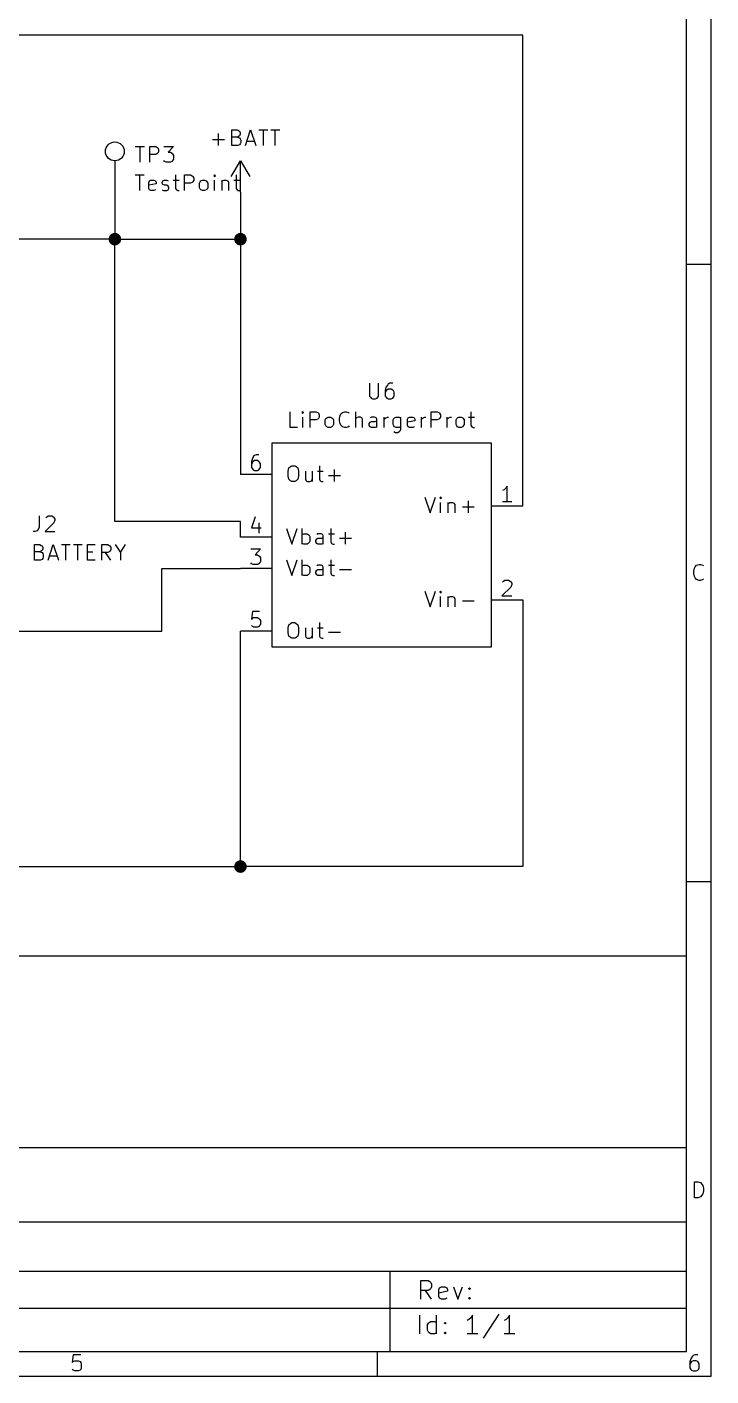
# Model space of a CAD drawing. Extents: x 10 to 287, y -200 to -10.
# Drawn here: x 231.6 to 287, y -200 to -90.8 of the extents above; entities that cross this region are included whole.
import ezdxf

# ---------------------------------------------------------------- set-up
doc = ezdxf.new("R2010")
doc.units = 0
doc.header["$MEASUREMENT"] = 0
for name, color, linetype in [('CYAN2', 4, 'CONTINUOUS'), ('GREEN2', 3, 'CONTINUOUS'), ('RED2', 1, 'CONTINUOUS')]:
    doc.layers.add(name, color=color, linetype=linetype)

msp = doc.modelspace()

# ---------------------------------------------------------------- linework, layer by layer
at = {"layer": 'CYAN2', "linetype": 'CONTINUOUS'}
for p, q in [((247.142, -100.355), (247.142, -99.3902)), ((248.234, -100.355), (248.234, -99.0854)), ((248.234, -99.0854), (248.666, -99.0854)), ((248.666, -99.0854), (248.768, -99.1616)), ((248.768, -99.1616), (248.844, -99.2124)), ((248.844, -99.2124), (248.895, -99.3394)), ((248.895, -99.3394), (248.895, -99.441)), ((249.326, -100.355), (249.733, -99.0854)), ((249.733, -99.0854), (250.165, -100.355)), ((250.419, -99.0854), (251.13, -99.0854)), ((250.774, -100.355), (250.774, -99.0854)), ((251.384, -99.0854), (252.095, -99.0854)), ((251.739, -100.355), (251.739, -99.0854)), ((240.411, -100.432), (241.148, -100.432)), ((240.792, -101.702), (240.792, -100.432)), ((241.579, -101.702), (241.579, -100.432)), ((241.579, -100.432), (242.062, -100.432)), ((242.062, -100.432), (242.164, -100.508)), ((242.722, -100.432), (243.51, -100.432)), ((243.51, -100.432), (243.078, -100.914)), ((246.659, -99.8728), (247.625, -99.8728)), ((248.666, -99.695), (248.234, -99.695)), ((248.717, -100.355), (248.234, -100.355)), ((248.768, -99.6442), (248.666, -99.695)), ((248.666, -99.695), (248.844, -99.7458)), ((248.844, -100.305), (248.717, -100.355)), ((248.844, -99.568), (248.768, -99.6442)), ((248.895, -99.441), (248.844, -99.568)), ((248.844, -99.7458), (248.895, -99.822)), ((248.895, -100.228), (248.844, -100.305)), ((248.895, -99.822), (248.945, -99.9236)), ((248.945, -100.127), (248.895, -100.228)), ((248.945, -99.9236), (248.945, -100.127)), ((249.428, -99.9998), (250.038, -99.9998)), ((242.062, -101.092), (241.579, -101.092)), ((242.164, -101.041), (242.062, -101.092)), ((242.164, -100.508), (242.24, -100.559)), ((242.24, -100.99), (242.164, -101.041)), ((242.24, -100.559), (242.291, -100.686)), ((242.291, -100.863), (242.24, -100.99)), ((242.291, -100.686), (242.291, -100.863)), ((242.773, -101.651), (242.722, -101.575)), ((243.078, -100.914), (243.256, -100.914)), ((243.256, -100.914), (243.383, -100.99)), ((243.383, -100.99), (243.434, -101.041)), ((243.434, -101.575), (243.383, -101.651)), ((243.434, -101.041), (243.51, -101.168)), ((243.51, -101.473), (243.434, -101.575)), ((243.51, -101.168), (243.51, -101.473)), ((242.9, -101.702), (242.773, -101.651)), ((243.256, -101.702), (242.9, -101.702)), ((243.383, -101.651), (243.256, -101.702)), ((240.411, -102.743), (241.122, -102.743)), ((240.767, -104.013), (240.767, -102.743)), ((241.503, -103.353), (241.554, -103.226)), ((241.503, -103.835), (241.503, -103.353)), ((242.113, -103.48), (241.503, -103.581)), ((241.554, -103.226), (241.681, -103.175)), ((241.681, -103.175), (241.91, -103.175)), ((241.91, -103.175), (242.037, -103.226)), ((242.037, -103.226), (242.113, -103.353)), ((242.113, -103.353), (242.113, -103.48)), ((242.595, -103.353), (242.646, -103.226)), ((242.595, -103.403), (242.595, -103.353)), ((242.646, -103.53), (242.595, -103.403)), ((242.646, -103.226), (242.773, -103.175)), ((242.773, -103.581), (242.646, -103.53)), ((242.773, -103.175), (242.951, -103.175)), ((242.951, -103.581), (242.773, -103.581)), ((242.951, -103.175), (243.078, -103.226)), ((243.078, -103.657), (242.951, -103.581)), ((243.129, -103.784), (243.078, -103.657)), ((243.484, -103.175), (243.967, -103.175)), ((243.662, -102.743), (243.662, -103.835)), ((244.399, -104.013), (244.399, -102.743)), ((244.399, -102.743), (244.881, -102.743)), ((244.881, -103.403), (244.399, -103.403)), ((244.881, -102.743), (245.008, -102.819)), ((245.008, -103.353), (244.881, -103.403)), ((245.008, -102.819), (245.059, -102.87)), ((245.059, -103.302), (245.008, -103.353)), ((245.059, -102.87), (245.135, -102.997)), ((245.135, -103.175), (245.059, -103.302)), ((245.135, -102.997), (245.135, -103.175)), ((245.618, -103.403), (245.669, -103.302)), ((245.618, -103.784), (245.618, -103.403)), ((245.669, -103.302), (245.72, -103.226)), ((245.72, -103.226), (245.847, -103.175)), ((245.847, -103.175), (246.024, -103.175)), ((246.024, -103.175), (246.151, -103.226)), ((246.151, -103.226), (246.202, -103.302)), ((246.202, -103.302), (246.278, -103.403)), ((246.278, -103.403), (246.278, -103.784)), ((246.812, -102.743), (246.761, -102.819)), ((246.761, -102.819), (246.812, -102.87)), ((246.888, -102.819), (246.812, -102.743)), ((246.812, -102.743), (246.812, -102.87)), ((246.812, -102.87), (246.888, -102.819)), ((246.812, -104.013), (246.812, -103.175)), ((247.421, -103.175), (247.421, -104.013)), ((247.421, -103.302), (247.472, -103.226)), ((247.472, -103.226), (247.599, -103.175)), ((247.599, -103.175), (247.777, -103.175)), ((247.777, -103.175), (247.904, -103.226)), ((247.904, -103.226), (247.955, -103.353)), ((247.955, -103.353), (247.955, -104.013)), ((248.387, -103.175), (248.869, -103.175)), ((248.564, -102.743), (248.564, -103.835)), ((241.554, -103.962), (241.503, -103.835)), ((241.681, -104.013), (241.554, -103.962)), ((241.91, -104.013), (241.681, -104.013)), ((242.037, -103.962), (241.91, -104.013)), ((242.595, -103.962), (242.697, -104.013)), ((242.697, -104.013), (242.951, -104.013)), ((242.951, -104.013), (243.078, -103.962)), ((243.078, -103.962), (243.129, -103.835)), ((243.129, -103.835), (243.129, -103.784)), ((243.662, -103.835), (243.738, -103.962)), ((243.738, -103.962), (243.865, -104.013)), ((243.865, -104.013), (243.967, -104.013)), ((245.669, -103.886), (245.618, -103.784)), ((245.72, -103.962), (245.669, -103.886)), ((245.847, -104.013), (245.72, -103.962)), ((246.024, -104.013), (245.847, -104.013)), ((246.151, -103.962), (246.024, -104.013)), ((246.202, -103.886), (246.151, -103.962)), ((246.278, -103.784), (246.202, -103.886)), ((248.564, -103.835), (248.641, -103.962)), ((248.641, -103.962), (248.742, -104.013)), ((248.742, -104.013), (248.869, -104.013)), ((259.359, -119.609), (259.359, -120.65)), ((260.096, -120.65), (260.096, -119.609)), ((260.706, -119.913), (260.629, -120.167)), ((260.833, -119.736), (260.706, -119.913)), ((260.883, -120.091), (260.756, -120.167)), ((260.883, -119.685), (260.833, -119.736)), ((261.01, -119.609), (260.883, -119.685)), ((261.112, -120.091), (260.883, -120.091)), ((261.239, -119.609), (261.01, -119.609)), ((261.239, -120.167), (261.112, -120.091)), ((259.359, -120.65), (259.436, -120.752)), ((259.436, -120.752), (259.486, -120.828)), ((259.486, -120.828), (259.613, -120.879)), ((259.613, -120.879), (259.842, -120.879)), ((259.842, -120.879), (259.969, -120.828)), ((259.969, -120.828), (260.045, -120.752)), ((260.045, -120.752), (260.096, -120.65)), ((260.629, -120.167), (260.629, -120.65)), ((260.706, -120.218), (260.629, -120.345)), ((260.629, -120.65), (260.706, -120.752)), ((260.756, -120.167), (260.706, -120.218)), ((260.706, -120.752), (260.756, -120.828)), ((260.756, -120.828), (260.883, -120.879)), ((260.883, -120.879), (261.112, -120.879)), ((261.112, -120.879), (261.239, -120.828)), ((261.315, -120.218), (261.239, -120.167)), ((261.239, -120.828), (261.315, -120.752)), ((261.366, -120.345), (261.315, -120.218)), ((261.315, -120.752), (261.366, -120.65)), ((261.366, -120.65), (261.366, -120.345)), ((252.933, -123.19), (252.933, -121.92)), ((253.975, -121.92), (253.898, -121.996)), ((253.898, -121.996), (253.975, -122.047)), ((254.025, -121.996), (253.975, -121.92)), ((253.975, -121.92), (253.975, -122.047)), ((253.975, -122.047), (254.025, -121.996)), ((254.559, -123.19), (254.559, -121.92)), ((254.559, -121.92), (255.041, -121.92)), ((255.041, -121.92), (255.168, -121.996)), ((255.168, -121.996), (255.245, -122.047)), ((255.245, -122.047), (255.295, -122.174)), ((255.295, -122.174), (255.295, -122.352)), ((256.921, -122.479), (256.997, -122.225)), ((256.997, -122.225), (257.048, -122.098)), ((257.048, -122.098), (257.175, -121.996)), ((257.175, -121.996), (257.353, -121.92)), ((257.353, -121.92), (257.48, -121.92)), ((257.48, -121.92), (257.658, -121.996)), ((257.658, -121.996), (257.708, -122.047)), ((258.267, -123.19), (258.267, -121.92)), ((264.363, -123.19), (264.363, -121.92)), ((264.363, -121.92), (264.846, -121.92)), ((264.846, -121.92), (264.973, -121.996)), ((264.973, -121.996), (265.024, -122.047)), ((265.024, -122.047), (265.1, -122.174)), ((265.1, -122.174), (265.1, -122.352)), ((267.564, -121.92), (267.564, -123.012)), ((253.543, -123.19), (252.933, -123.19)), ((253.975, -123.19), (253.975, -122.352)), ((255.041, -122.58), (254.559, -122.58)), ((255.168, -122.53), (255.041, -122.58)), ((255.245, -122.479), (255.168, -122.53)), ((255.295, -122.352), (255.245, -122.479)), ((255.778, -122.58), (255.829, -122.479)), ((255.778, -122.961), (255.778, -122.58)), ((255.829, -123.063), (255.778, -122.961)), ((255.829, -122.479), (255.905, -122.403)), ((255.905, -123.139), (255.829, -123.063)), ((255.905, -122.403), (256.007, -122.352)), ((256.007, -123.19), (255.905, -123.139)), ((256.007, -122.352), (256.21, -122.352)), ((256.21, -123.19), (256.007, -123.19)), ((256.21, -122.352), (256.311, -122.403)), ((256.311, -123.139), (256.21, -123.19)), ((256.311, -122.403), (256.388, -122.479)), ((256.388, -123.063), (256.311, -123.139)), ((256.388, -122.479), (256.438, -122.58)), ((256.438, -122.961), (256.388, -123.063)), ((256.438, -122.58), (256.438, -122.961)), ((256.921, -122.657), (256.921, -122.479)), ((256.997, -122.885), (256.921, -122.657)), ((257.048, -123.012), (256.997, -122.885)), ((257.175, -123.139), (257.048, -123.012)), ((257.353, -123.19), (257.175, -123.139)), ((257.48, -123.19), (257.353, -123.19)), ((257.658, -123.139), (257.48, -123.19)), ((257.708, -123.063), (257.658, -123.139)), ((258.318, -122.403), (258.267, -122.479)), ((258.445, -122.352), (258.318, -122.403)), ((258.623, -122.352), (258.445, -122.352)), ((258.75, -122.403), (258.623, -122.352)), ((258.801, -122.53), (258.75, -122.403)), ((258.801, -123.19), (258.801, -122.53)), ((259.334, -122.885), (259.41, -122.758)), ((259.334, -123.012), (259.334, -122.885)), ((259.41, -123.139), (259.334, -123.012)), ((259.537, -122.352), (259.41, -122.403)), ((259.41, -122.758), (259.537, -122.707)), ((259.537, -123.19), (259.41, -123.139)), ((259.766, -122.352), (259.537, -122.352)), ((259.537, -122.707), (259.817, -122.707)), ((259.817, -123.19), (259.537, -123.19)), ((259.893, -122.403), (259.766, -122.352)), ((259.817, -122.707), (259.944, -122.657)), ((259.944, -123.139), (259.817, -123.19)), ((259.944, -122.53), (259.893, -122.403)), ((259.944, -123.19), (259.944, -122.53)), ((260.553, -123.19), (260.553, -122.352)), ((260.553, -122.58), (260.604, -122.479)), ((260.604, -122.479), (260.68, -122.403)), ((260.68, -122.403), (260.807, -122.352)), ((260.807, -122.352), (260.909, -122.352)), ((261.29, -122.58), (261.341, -122.479)), ((261.29, -122.961), (261.29, -122.58)), ((261.341, -123.063), (261.29, -122.961)), ((261.341, -122.479), (261.391, -122.403)), ((261.391, -123.139), (261.341, -123.063)), ((261.391, -122.403), (261.518, -122.352)), ((261.518, -123.19), (261.391, -123.139)), ((261.518, -122.352), (261.772, -122.352)), ((261.772, -123.19), (261.518, -123.19)), ((261.772, -122.352), (261.874, -122.403)), ((261.874, -123.139), (261.772, -123.19)), ((261.874, -123.368), (261.823, -123.495)), ((261.874, -122.352), (261.874, -123.368)), ((262.433, -122.53), (262.484, -122.403)), ((262.433, -123.012), (262.433, -122.53)), ((263.042, -122.657), (262.433, -122.758)), ((262.484, -123.139), (262.433, -123.012)), ((262.484, -122.403), (262.611, -122.352)), ((262.611, -123.19), (262.484, -123.139)), ((262.611, -122.352), (262.865, -122.352)), ((262.865, -123.19), (262.611, -123.19)), ((262.865, -122.352), (262.966, -122.403)), ((262.966, -123.139), (262.865, -123.19)), ((262.966, -122.403), (263.042, -122.53)), ((263.042, -122.53), (263.042, -122.657)), ((263.576, -123.19), (263.576, -122.352)), ((263.576, -122.58), (263.627, -122.479)), ((263.627, -122.479), (263.703, -122.403)), ((263.703, -122.403), (263.83, -122.352)), ((263.83, -122.352), (263.931, -122.352)), ((264.846, -122.58), (264.363, -122.58)), ((264.973, -122.53), (264.846, -122.58)), ((265.024, -122.479), (264.973, -122.53)), ((265.1, -122.352), (265.024, -122.479)), ((265.633, -123.19), (265.633, -122.352)), ((265.633, -122.58), (265.684, -122.479)), ((265.684, -122.479), (265.76, -122.403)), ((265.76, -122.403), (265.887, -122.352)), ((265.887, -122.352), (265.989, -122.352)), ((266.37, -122.58), (266.421, -122.479)), ((266.37, -122.961), (266.37, -122.58)), ((266.421, -123.063), (266.37, -122.961)), ((266.421, -122.479), (266.471, -122.403)), ((266.471, -123.139), (266.421, -123.063)), ((266.471, -122.403), (266.598, -122.352)), ((266.598, -123.19), (266.471, -123.139)), ((266.598, -122.352), (266.776, -122.352)), ((266.776, -123.19), (266.598, -123.19)), ((266.776, -122.352), (266.903, -122.403)), ((266.903, -123.139), (266.776, -123.19)), ((266.903, -122.403), (266.954, -122.479)), ((266.954, -123.063), (266.903, -123.139)), ((266.954, -122.479), (267.03, -122.58)), ((267.03, -122.961), (266.954, -123.063)), ((267.03, -122.58), (267.03, -122.961)), ((267.386, -122.352), (267.868, -122.352)), ((267.564, -123.012), (267.64, -123.139)), ((267.64, -123.139), (267.741, -123.19)), ((267.741, -123.19), (267.868, -123.19)), ((261.468, -123.622), (261.341, -123.546)), ((261.645, -123.622), (261.468, -123.622)), ((261.772, -123.546), (261.645, -123.622)), ((261.823, -123.495), (261.772, -123.546)), ((252.781, -126.721), (252.832, -126.467)), ((252.832, -126.467), (252.959, -126.365)), ((252.959, -126.365), (253.086, -126.289)), ((253.086, -126.289), (253.314, -126.289)), ((253.314, -126.289), (253.441, -126.365)), ((253.441, -126.365), (253.568, -126.467)), ((253.568, -126.467), (253.619, -126.721)), ((255.321, -126.289), (255.321, -127.381)), ((256.54, -127.559), (256.54, -126.594)), ((252.781, -127.127), (252.781, -126.721)), ((252.832, -127.381), (252.781, -127.127)), ((252.959, -127.508), (252.832, -127.381)), ((253.086, -127.559), (252.959, -127.508)), ((253.314, -127.559), (253.086, -127.559)), ((253.441, -127.508), (253.314, -127.559)), ((253.568, -127.381), (253.441, -127.508)), ((253.619, -127.127), (253.568, -127.381)), ((253.619, -126.721), (253.619, -127.127)), ((254.178, -126.721), (254.178, -127.381)), ((254.178, -127.381), (254.229, -127.508)), ((254.229, -127.508), (254.356, -127.559)), ((254.356, -127.559), (254.533, -127.559)), ((254.533, -127.559), (254.66, -127.508)), ((254.66, -127.508), (254.711, -127.432)), ((254.711, -126.721), (254.711, -127.559)), ((255.143, -126.721), (255.626, -126.721)), ((255.321, -127.381), (255.372, -127.508)), ((255.372, -127.508), (255.499, -127.559)), ((255.499, -127.559), (255.626, -127.559)), ((256.057, -127.076), (257.023, -127.076)), ((263.83, -128.829), (264.262, -130.099)), ((264.262, -130.099), (264.693, -128.829)), ((265.1, -128.829), (265.049, -128.905)), ((265.176, -128.905), (265.1, -128.829)), ((265.1, -128.829), (265.1, -128.956)), ((265.049, -128.905), (265.1, -128.956)), ((265.1, -128.956), (265.176, -128.905)), ((265.1, -130.099), (265.1, -129.261)), ((265.709, -129.261), (265.709, -130.099)), ((265.709, -129.388), (265.786, -129.311)), ((265.786, -129.311), (265.887, -129.261)), ((265.887, -129.261), (266.09, -129.261)), ((266.09, -129.261), (266.192, -129.311)), ((266.192, -129.311), (266.268, -129.438)), ((266.268, -129.438), (266.268, -130.099)), ((266.878, -129.616), (267.843, -129.616)), ((267.36, -130.099), (267.36, -129.134)), ((232.639, -130.353), (232.639, -131.267)), ((233.832, -130.912), (233.121, -131.623)), ((233.172, -130.48), (233.248, -130.429)), ((233.248, -130.429), (233.35, -130.353)), ((233.35, -130.353), (233.655, -130.353)), ((233.655, -130.353), (233.782, -130.429)), ((233.782, -130.429), (233.832, -130.48)), ((233.832, -130.48), (233.909, -130.607)), ((233.909, -130.708), (233.832, -130.912)), ((233.909, -130.607), (233.909, -130.708)), ((232.283, -131.623), (232.156, -131.623)), ((232.461, -131.572), (232.283, -131.623)), ((232.562, -131.445), (232.461, -131.572)), ((232.639, -131.267), (232.562, -131.445)), ((233.121, -131.623), (233.909, -131.623)), ((252.654, -131.369), (253.086, -132.639)), ((253.086, -132.639), (253.517, -131.369)), ((253.924, -132.639), (253.924, -131.369)), ((253.924, -131.851), (254.051, -131.801)), ((254.051, -131.801), (254.305, -131.801)), ((254.305, -131.801), (254.406, -131.851)), ((254.406, -131.851), (254.483, -131.928)), ((254.483, -131.928), (254.533, -132.029)), ((254.533, -132.029), (254.533, -132.41)), ((255.194, -131.801), (255.092, -131.851)), ((255.092, -132.207), (255.194, -132.156)), ((255.448, -131.801), (255.194, -131.801)), ((255.194, -132.156), (255.499, -132.156)), ((255.575, -131.851), (255.448, -131.801)), ((255.499, -132.156), (255.626, -132.105)), ((255.626, -131.978), (255.575, -131.851)), ((255.626, -132.639), (255.626, -131.978)), ((256.057, -131.801), (256.54, -131.801)), ((256.235, -131.369), (256.235, -132.461)), ((256.946, -132.156), (257.912, -132.156)), ((257.429, -132.639), (257.429, -131.674)), ((232.258, -133.934), (232.258, -132.664)), ((232.258, -132.664), (232.689, -132.664)), ((232.689, -132.664), (232.791, -132.74)), ((232.791, -133.223), (232.689, -133.274)), ((232.791, -132.74), (232.867, -132.791)), ((232.867, -133.147), (232.791, -133.223)), ((232.867, -132.791), (232.918, -132.918)), ((232.918, -133.02), (232.867, -133.147)), ((232.918, -132.918), (232.918, -133.02)), ((233.35, -133.934), (233.756, -132.664)), ((233.756, -132.664), (234.188, -133.934)), ((234.442, -132.664), (235.153, -132.664)), ((234.798, -133.934), (234.798, -132.664)), ((235.407, -132.664), (236.118, -132.664)), ((235.763, -133.934), (235.763, -132.664)), ((236.55, -133.934), (236.55, -132.664)), ((236.55, -132.664), (237.16, -132.664)), ((237.693, -133.934), (237.693, -132.664)), ((237.693, -132.664), (238.176, -132.664)), ((238.176, -132.664), (238.303, -132.74)), ((238.303, -132.74), (238.354, -132.791)), ((238.354, -133.223), (238.303, -133.274)), ((238.354, -132.791), (238.43, -132.918)), ((238.43, -133.096), (238.354, -133.223)), ((238.43, -132.918), (238.43, -133.096)), ((238.785, -132.664), (239.217, -133.325)), ((239.217, -133.325), (239.624, -132.664)), ((254.051, -132.639), (253.924, -132.588)), ((254.305, -132.639), (254.051, -132.639)), ((254.406, -132.588), (254.305, -132.639)), ((254.483, -132.512), (254.406, -132.588)), ((254.533, -132.41), (254.483, -132.512)), ((255.016, -132.334), (255.092, -132.207)), ((255.016, -132.461), (255.016, -132.334)), ((255.092, -132.588), (255.016, -132.461)), ((255.194, -132.639), (255.092, -132.588)), ((255.499, -132.639), (255.194, -132.639)), ((255.626, -132.588), (255.499, -132.639)), ((256.235, -132.461), (256.286, -132.588)), ((256.286, -132.588), (256.413, -132.639)), ((256.413, -132.639), (256.54, -132.639)), ((232.689, -133.274), (232.258, -133.274)), ((232.74, -133.934), (232.258, -133.934)), ((232.689, -133.274), (232.867, -133.325)), ((232.867, -133.883), (232.74, -133.934)), ((232.867, -133.325), (232.918, -133.401)), ((232.918, -133.807), (232.867, -133.883)), ((232.918, -133.401), (232.969, -133.502)), ((232.969, -133.706), (232.918, -133.807)), ((232.969, -133.502), (232.969, -133.706)), ((233.451, -133.579), (234.061, -133.579)), ((236.55, -133.274), (236.982, -133.274)), ((237.16, -133.934), (236.55, -133.934)), ((238.176, -133.325), (237.693, -133.325)), ((238.43, -133.934), (237.998, -133.325)), ((238.303, -133.274), (238.176, -133.325)), ((239.217, -133.325), (239.217, -133.934)), ((252.654, -133.909), (253.086, -135.179)), ((253.086, -135.179), (253.517, -133.909)), ((253.924, -135.179), (253.924, -133.909)), ((253.924, -134.391), (254.051, -134.341)), ((254.051, -134.341), (254.305, -134.341)), ((254.305, -134.341), (254.406, -134.391)), ((255.194, -134.341), (255.092, -134.391)), ((255.448, -134.341), (255.194, -134.341)), ((255.575, -134.391), (255.448, -134.341)), ((256.057, -134.341), (256.54, -134.341)), ((256.235, -133.909), (256.235, -135.001)), ((254.051, -135.179), (253.924, -135.128)), ((254.305, -135.179), (254.051, -135.179)), ((254.406, -135.128), (254.305, -135.179)), ((254.406, -134.391), (254.483, -134.468)), ((254.483, -135.052), (254.406, -135.128)), ((254.483, -134.468), (254.533, -134.569)), ((254.533, -134.95), (254.483, -135.052)), ((254.533, -134.569), (254.533, -134.95)), ((255.016, -134.874), (255.092, -134.747)), ((255.016, -135.001), (255.016, -134.874)), ((255.092, -135.128), (255.016, -135.001)), ((255.092, -134.747), (255.194, -134.696)), ((255.194, -135.179), (255.092, -135.128)), ((255.194, -134.696), (255.499, -134.696)), ((255.499, -135.179), (255.194, -135.179)), ((255.499, -134.696), (255.626, -134.645)), ((255.626, -135.128), (255.499, -135.179)), ((255.626, -134.518), (255.575, -134.391)), ((255.626, -135.179), (255.626, -134.518)), ((256.235, -135.001), (256.286, -135.128)), ((256.286, -135.128), (256.413, -135.179)), ((256.413, -135.179), (256.54, -135.179)), ((256.946, -134.696), (257.912, -134.696)), ((263.83, -136.449), (264.262, -137.719)), ((264.262, -137.719), (264.693, -136.449)), ((265.1, -136.449), (265.049, -136.525)), ((265.049, -136.525), (265.1, -136.576)), ((265.176, -136.525), (265.1, -136.449)), ((265.1, -136.449), (265.1, -136.576)), ((265.1, -136.576), (265.176, -136.525)), ((265.1, -137.719), (265.1, -136.881)), ((265.709, -136.881), (265.709, -137.719)), ((265.709, -137.008), (265.786, -136.931)), ((265.786, -136.931), (265.887, -136.881)), ((265.887, -136.881), (266.09, -136.881)), ((266.09, -136.881), (266.192, -136.931)), ((266.192, -136.931), (266.268, -137.058)), ((266.268, -137.058), (266.268, -137.719)), ((266.878, -137.236), (267.843, -137.236)), ((252.781, -139.421), (252.832, -139.167)), ((252.781, -139.827), (252.781, -139.421)), ((252.832, -139.167), (252.959, -139.065)), ((252.959, -139.065), (253.086, -138.989)), ((253.086, -138.989), (253.314, -138.989)), ((253.314, -138.989), (253.441, -139.065)), ((253.441, -139.065), (253.568, -139.167)), ((253.568, -139.167), (253.619, -139.421)), ((253.619, -139.421), (253.619, -139.827)), ((254.178, -139.421), (254.178, -140.081)), ((254.711, -139.421), (254.711, -140.259)), ((255.143, -139.421), (255.626, -139.421)), ((255.321, -138.989), (255.321, -140.081)), ((256.057, -139.776), (257.023, -139.776)), ((252.832, -140.081), (252.781, -139.827)), ((252.959, -140.208), (252.832, -140.081)), ((253.086, -140.259), (252.959, -140.208)), ((253.314, -140.259), (253.086, -140.259)), ((253.441, -140.208), (253.314, -140.259)), ((253.568, -140.081), (253.441, -140.208)), ((253.619, -139.827), (253.568, -140.081)), ((254.178, -140.081), (254.229, -140.208)), ((254.229, -140.208), (254.356, -140.259)), ((254.356, -140.259), (254.533, -140.259)), ((254.533, -140.259), (254.66, -140.208)), ((254.66, -140.208), (254.711, -140.132)), ((255.321, -140.081), (255.372, -140.208)), ((255.372, -140.208), (255.499, -140.259)), ((255.499, -140.259), (255.626, -140.259))]:
    msp.add_line(p, q, dxfattribs=at)
at = {"layer": 'GREEN2', "linetype": 'CONTINUOUS'}
for p, q in [((271.78, -91.44), (120.65, -91.44)), ((271.78, -129.54), (271.78, -91.44)), ((238.76, -104.14), (238.76, -107.95)), ((248.92, -104.14), (248.92, -107.95)), ((238.76, -107.95), (224.79, -107.95)), ((238.76, -130.81), (238.76, -107.95)), ((238.76, -107.95), (248.92, -107.95)), ((248.92, -107.95), (248.92, -127)), ((248.92, -130.81), (238.76, -130.81)), ((248.92, -132.08), (248.92, -130.81)), ((242.57, -139.7), (242.57, -134.62)), ((242.57, -134.62), (248.92, -134.62)), ((271.78, -137.16), (271.78, -158.75)), ((224.79, -139.7), (242.57, -139.7)), ((248.92, -158.75), (248.92, -139.7)), ((203.2, -158.75), (248.92, -158.75)), ((271.78, -158.75), (248.92, -158.75))]:
    msp.add_line(p, q, dxfattribs=at)
at = {"layer": 'GREEN2', "const_width": 0.508}
for points in [[(238.506, -107.95, 1), (239.014, -107.95, 1)], [(248.666, -107.95, 1), (249.174, -107.95, 1)], [(248.666, -158.75, 1), (249.174, -158.75, 1)]]:
    msp.add_lwpolyline(points, format="xyb", close=True, dxfattribs=at)
at = {"layer": 'RED2', "linetype": 'CONTINUOUS'}
for p, q in [((286.995, -200), (286.995, -10.0076)), ((285.013, -198.018), (285.013, -11.9888)), ((238.76, -101.6), (238.76, -104.14)), ((248.158, -102.87), (248.92, -101.6)), ((248.92, -104.14), (248.92, -101.6)), ((248.92, -101.6), (249.682, -102.87)), ((286.995, -110.007), (285.013, -110.007)), ((251.46, -124.46), (251.46, -140.97)), ((269.24, -124.46), (251.46, -124.46)), ((269.24, -140.97), (269.24, -124.46)), ((249.987, -125.527), (249.885, -125.705)), ((250.063, -125.476), (249.987, -125.527)), ((250.19, -125.4), (250.063, -125.476)), ((250.419, -125.4), (250.19, -125.4)), ((249.885, -125.705), (249.809, -125.959)), ((249.809, -125.959), (249.809, -126.441)), ((249.885, -126.009), (249.809, -126.136)), ((249.809, -126.441), (249.885, -126.543)), ((249.936, -125.959), (249.885, -126.009)), ((249.885, -126.543), (249.936, -126.619)), ((250.063, -125.882), (249.936, -125.959)), ((249.936, -126.619), (250.063, -126.67)), ((250.292, -125.882), (250.063, -125.882)), ((250.063, -126.67), (250.292, -126.67)), ((250.419, -125.959), (250.292, -125.882)), ((250.292, -126.67), (250.419, -126.619)), ((250.469, -126.009), (250.419, -125.959)), ((250.419, -126.619), (250.469, -126.543)), ((250.546, -126.136), (250.469, -126.009)), ((250.469, -126.543), (250.546, -126.441)), ((250.546, -126.441), (250.546, -126.136)), ((251.46, -127), (248.92, -127)), ((270.256, -128.245), (270.129, -128.295)), ((270.383, -128.118), (270.256, -128.245)), ((270.51, -127.94), (270.383, -128.118)), ((270.51, -129.21), (270.51, -127.94)), ((269.24, -129.54), (271.78, -129.54)), ((270.866, -129.21), (270.129, -129.21)), ((250.114, -130.429), (249.809, -131.318)), ((250.419, -130.912), (250.419, -131.75)), ((251.46, -132.08), (248.92, -132.08)), ((249.809, -131.318), (250.596, -131.318)), ((249.758, -133.02), (250.546, -133.02)), ((250.546, -133.02), (250.114, -133.502)), ((249.809, -134.239), (249.758, -134.163)), ((249.936, -134.29), (249.809, -134.239)), ((250.292, -134.29), (249.936, -134.29)), ((250.114, -133.502), (250.292, -133.502)), ((250.292, -133.502), (250.419, -133.579)), ((250.419, -134.239), (250.292, -134.29)), ((250.419, -133.579), (250.469, -133.629)), ((250.469, -134.163), (250.419, -134.239)), ((250.469, -133.629), (250.546, -133.756)), ((250.546, -134.061), (250.469, -134.163)), ((250.546, -133.756), (250.546, -134.061)), ((285.725, -134.468), (285.826, -134.341)), ((285.826, -134.341), (286.029, -134.29)), ((286.029, -134.29), (286.156, -134.29)), ((286.156, -134.29), (286.334, -134.341)), ((286.334, -134.341), (286.385, -134.391)), ((251.46, -134.62), (248.92, -134.62)), ((285.598, -134.823), (285.648, -134.595)), ((285.598, -135.026), (285.598, -134.823)), ((285.648, -135.255), (285.598, -135.026)), ((285.648, -134.595), (285.725, -134.468)), ((285.725, -135.382), (285.648, -135.255)), ((285.826, -135.509), (285.725, -135.382)), ((270.789, -136.119), (270.078, -136.83)), ((270.129, -135.687), (270.205, -135.636)), ((270.205, -135.636), (270.307, -135.56)), ((270.307, -135.56), (270.612, -135.56)), ((270.612, -135.56), (270.739, -135.636)), ((270.739, -135.636), (270.789, -135.687)), ((270.789, -135.687), (270.866, -135.814)), ((270.866, -135.915), (270.789, -136.119)), ((270.866, -135.814), (270.866, -135.915)), ((286.029, -135.585), (285.826, -135.509)), ((286.156, -135.585), (286.029, -135.585)), ((286.334, -135.509), (286.156, -135.585)), ((286.385, -135.458), (286.334, -135.509)), ((269.24, -137.16), (271.78, -137.16)), ((270.078, -136.83), (270.866, -136.83)), ((249.885, -138.1), (249.809, -138.709)), ((249.809, -138.709), (249.885, -138.659)), ((250.469, -138.1), (249.885, -138.1)), ((249.885, -138.659), (249.987, -138.582)), ((249.987, -138.582), (250.292, -138.582)), ((250.292, -138.582), (250.419, -138.659)), ((250.419, -138.659), (250.469, -138.709)), ((250.469, -138.709), (250.546, -138.836)), ((251.46, -139.7), (248.92, -139.7)), ((249.885, -139.319), (249.809, -139.243)), ((249.987, -139.37), (249.885, -139.319)), ((250.292, -139.37), (249.987, -139.37)), ((250.419, -139.319), (250.292, -139.37)), ((250.469, -139.243), (250.419, -139.319)), ((250.546, -139.141), (250.469, -139.243)), ((250.546, -138.836), (250.546, -139.141)), ((251.46, -140.97), (269.24, -140.97)), ((286.995, -159.995), (285.013, -159.995)), ((285.013, -166.014), (177.013, -166.014)), ((285.013, -198.018), (285.013, -166.014)), ((177.013, -181.508), (285.013, -181.508)), ((285.648, -185.572), (285.648, -184.277)), ((285.648, -184.277), (285.953, -184.277)), ((285.953, -184.277), (286.156, -184.328)), ((286.156, -184.328), (286.258, -184.455)), ((286.258, -184.455), (286.334, -184.582)), ((286.334, -184.582), (286.385, -184.81)), ((285.953, -185.572), (285.648, -185.572)), ((286.156, -185.496), (285.953, -185.572)), ((286.258, -185.369), (286.156, -185.496)), ((286.334, -185.242), (286.258, -185.369)), ((286.385, -185.014), (286.334, -185.242)), ((286.385, -184.81), (286.385, -185.014)), ((177.013, -187.503), (285.013, -187.503)), ((177.013, -191.516), (285.013, -191.516)), ((261.01, -191.516), (261.01, -198.018)), ((263.525, -193.777), (263.525, -192.278)), ((263.525, -192.278), (264.109, -192.278)), ((264.109, -193.065), (263.525, -193.065)), ((264.389, -193.777), (263.881, -193.065)), ((264.109, -192.278), (264.236, -192.354)), ((264.236, -192.989), (264.109, -193.065)), ((264.236, -192.354), (264.312, -192.43)), ((264.312, -192.913), (264.236, -192.989)), ((264.312, -192.43), (264.389, -192.557)), ((264.389, -192.786), (264.312, -192.913)), ((264.389, -192.557), (264.389, -192.786)), ((264.973, -192.989), (265.024, -192.862)), ((264.973, -193.573), (264.973, -192.989)), ((265.684, -193.142), (264.973, -193.294)), ((265.024, -192.862), (265.176, -192.786)), ((265.176, -192.786), (265.455, -192.786)), ((265.455, -192.786), (265.608, -192.862)), ((265.608, -192.862), (265.684, -192.989)), ((265.684, -192.989), (265.684, -193.142)), ((266.167, -192.786), (266.522, -193.777)), ((266.522, -193.777), (266.878, -192.786)), ((267.386, -192.913), (267.462, -192.862)), ((267.462, -192.989), (267.386, -192.913)), ((267.462, -192.862), (267.538, -192.913)), ((267.462, -192.862), (267.462, -192.989)), ((267.538, -192.913), (267.462, -192.989)), ((265.024, -193.7), (264.973, -193.573)), ((265.176, -193.777), (265.024, -193.7)), ((265.455, -193.777), (265.176, -193.777)), ((265.608, -193.7), (265.455, -193.777)), ((267.386, -193.7), (267.462, -193.65)), ((267.462, -193.777), (267.386, -193.7)), ((267.462, -193.65), (267.538, -193.7)), ((267.462, -193.65), (267.462, -193.777)), ((267.538, -193.7), (267.462, -193.777)), ((177.013, -194.513), (285.013, -194.513)), ((263.423, -196.571), (263.423, -195.072)), ((264.77, -196.571), (264.77, -195.072)), ((267.411, -195.428), (267.259, -195.504)), ((267.564, -195.301), (267.411, -195.428)), ((267.691, -195.072), (267.564, -195.301)), ((267.691, -196.571), (267.691, -195.072)), ((269.824, -194.996), (268.554, -196.926)), ((270.408, -195.428), (270.256, -195.504)), ((270.561, -195.301), (270.408, -195.428)), ((270.688, -195.072), (270.561, -195.301)), ((270.688, -196.571), (270.688, -195.072)), ((264.058, -195.859), (264.135, -195.707)), ((264.058, -196.291), (264.058, -195.859)), ((264.135, -196.444), (264.058, -196.291)), ((264.135, -195.707), (264.185, -195.656)), ((264.185, -196.494), (264.135, -196.444)), ((264.185, -195.656), (264.338, -195.58)), ((264.338, -196.571), (264.185, -196.494)), ((264.338, -195.58), (264.617, -195.58)), ((264.617, -196.571), (264.338, -196.571)), ((264.617, -195.58), (264.77, -195.656)), ((264.77, -196.494), (264.617, -196.571)), ((265.405, -195.707), (265.481, -195.656)), ((265.481, -195.783), (265.405, -195.707)), ((265.405, -196.494), (265.481, -196.444)), ((265.481, -196.571), (265.405, -196.494)), ((265.481, -195.656), (265.557, -195.707)), ((265.481, -195.656), (265.481, -195.783)), ((265.557, -195.707), (265.481, -195.783)), ((265.481, -196.444), (265.557, -196.494)), ((265.481, -196.444), (265.481, -196.571)), ((265.557, -196.494), (265.481, -196.571)), ((268.122, -196.571), (267.259, -196.571)), ((271.12, -196.571), (270.256, -196.571)), ((11.9888, -198.018), (285.013, -198.018)), ((177.013, -198.018), (285.013, -198.018)), ((235.382, -198.298), (235.306, -198.907)), ((235.991, -198.298), (235.382, -198.298)), ((235.382, -198.831), (235.509, -198.78)), ((235.509, -198.78), (235.814, -198.78)), ((235.814, -198.78), (235.941, -198.831)), ((259.994, -198.018), (259.994, -200)), ((285.369, -198.603), (285.293, -198.831)), ((285.496, -198.399), (285.369, -198.603)), ((285.547, -198.78), (285.42, -198.831)), ((285.547, -198.349), (285.496, -198.399)), ((285.674, -198.298), (285.547, -198.349)), ((285.801, -198.78), (285.547, -198.78)), ((285.928, -198.298), (285.674, -198.298)), ((285.928, -198.831), (285.801, -198.78)), ((235.306, -198.907), (235.382, -198.831)), ((235.382, -199.517), (235.306, -199.466)), ((235.509, -199.593), (235.382, -199.517)), ((235.814, -199.593), (235.509, -199.593)), ((235.941, -199.517), (235.814, -199.593)), ((235.941, -198.831), (235.991, -198.907)), ((235.991, -199.466), (235.941, -199.517)), ((235.991, -198.907), (236.042, -199.034)), ((236.042, -199.339), (235.991, -199.466)), ((236.042, -199.034), (236.042, -199.339)), ((285.293, -198.831), (285.293, -199.339)), ((285.369, -198.907), (285.293, -199.034)), ((285.293, -199.339), (285.369, -199.466)), ((285.42, -198.831), (285.369, -198.907)), ((285.369, -199.466), (285.42, -199.517)), ((285.42, -199.517), (285.547, -199.593)), ((285.547, -199.593), (285.801, -199.593)), ((285.801, -199.593), (285.928, -199.517)), ((285.979, -198.907), (285.928, -198.831)), ((285.928, -199.517), (285.979, -199.466)), ((286.029, -199.034), (285.979, -198.907)), ((285.979, -199.466), (286.029, -199.339)), ((286.029, -199.339), (286.029, -199.034)), ((10.0076, -200), (286.995, -200))]:
    msp.add_line(p, q, dxfattribs=at)
at = {"layer": 'RED2'}
msp.add_circle((238.76, -100.838), 0.762, dxfattribs=at)

doc.saveas('drawing.dxf')
